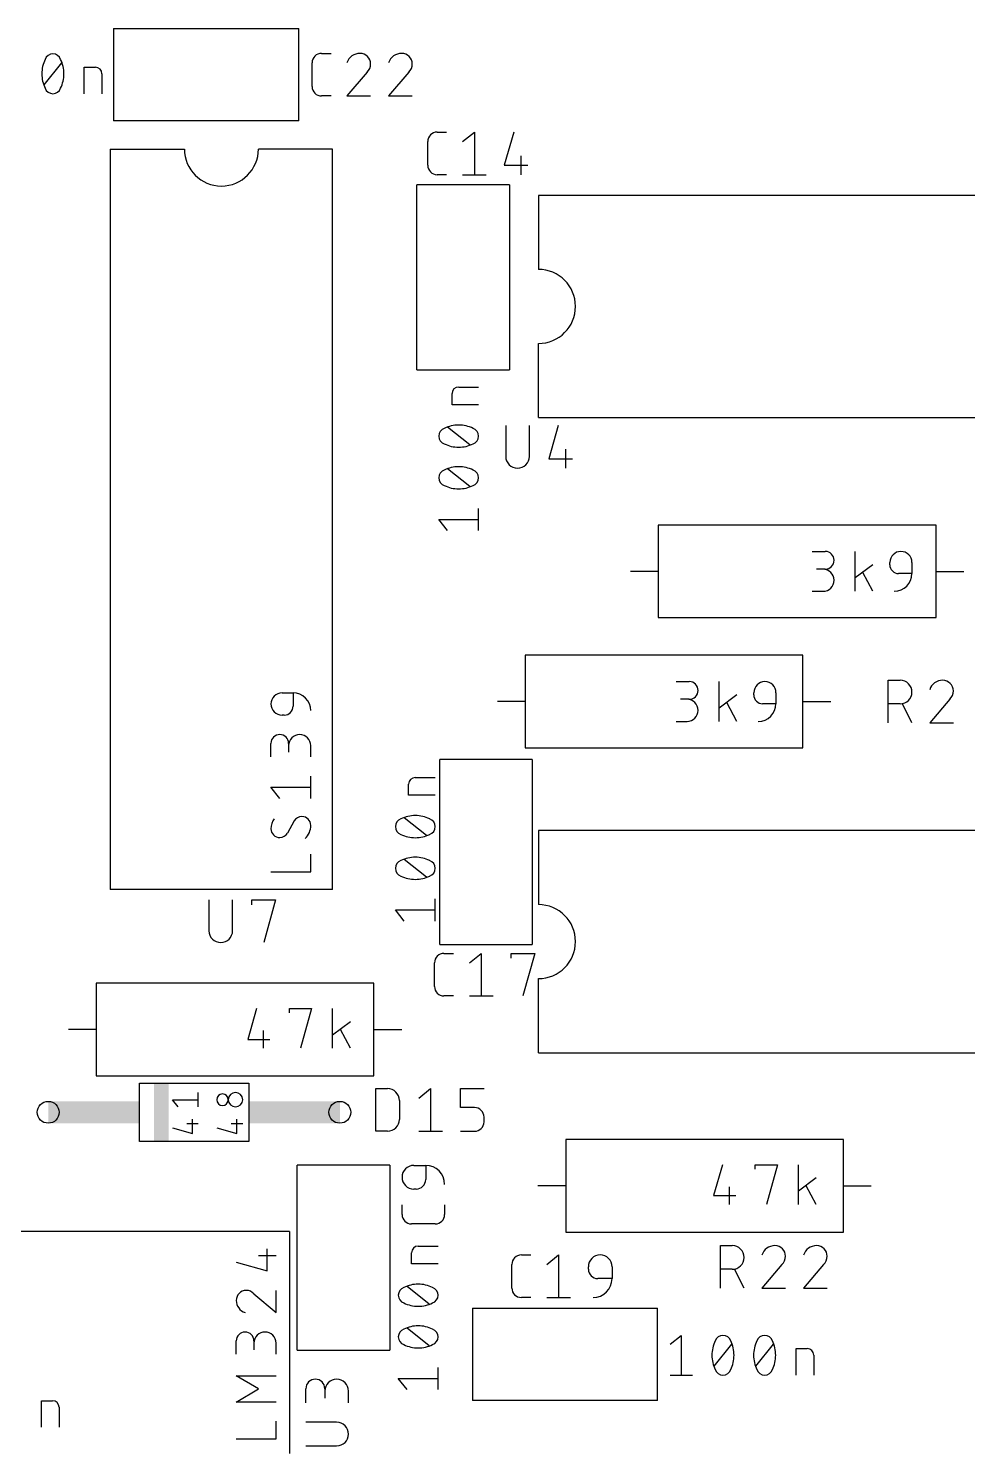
# Model space of a CAD drawing. Extents: x -7 to 100, y -12 to 128.
# Drawn here: x 58.12 to 83.89, y 20.33 to 59.27 of the extents above; entities that cross this region are included whole.
import ezdxf

# ---------------------------------------------------------------- set-up
doc = ezdxf.new("R2010")
doc.units = 0
for name, color, linetype in [('21', 253, 'CONTINUOUS'), ('25', 253, 'CONTINUOUS'), ('51', 253, 'CONTINUOUS')]:
    doc.layers.add(name, color=color, linetype=linetype)

# ---------------------------------------------------------------- blocks, each defined once
blk = doc.blocks.new('RECT')
blk.add_solid([(-0.5, -0.5), (0.5, -0.5), (-0.5, 0.5), (0.5, 0.5)])

msp = doc.modelspace()

# ---------------------------------------------------------------- linework, layer by layer
at = {"layer": '21'}
for p, q in [((60.46, 59.27), (65.54, 59.27)), ((60.46, 59.27), (60.46, 56.73)), ((65.54, 56.73), (65.54, 59.27)), ((58.5537, 57.7197), (59.0391, 58.3265)), ((59.6586, 57.477), (59.6586, 58.2052)), ((59.6586, 58.2052), (59.962, 58.2052)), ((60.144, 58.0231), (60.144, 57.477)), ((65.54, 56.73), (60.46, 56.73)), ((60.372, 55.96), (60.372, 35.64)), ((60.372, 55.96), (62.404, 55.96)), ((66.468, 55.96), (64.436, 55.96)), ((66.468, 35.64), (66.468, 55.96)), ((68.78, 49.9), (68.78, 54.98)), ((71.32, 54.98), (68.78, 54.98)), ((71.32, 54.98), (71.32, 49.9)), ((91.422, 54.688), (72.118, 54.688)), ((72.118, 54.688), (72.118, 52.656)), ((72.118, 48.592), (72.118, 50.624)), ((68.78, 49.9), (71.32, 49.9)), ((69.7473, 48.943), (69.7473, 49.2464)), ((69.9294, 49.4284), (70.4755, 49.4284)), ((70.4755, 48.943), (69.7473, 48.943)), ((70.2328, 47.8381), (69.626, 48.3235)), ((72.118, 48.592), (91.422, 48.592)), ((70.2328, 46.6951), (69.626, 47.1805)), ((70.4755, 45.4914), (70.4755, 46.0982)), ((69.626, 45.4914), (69.3833, 45.7948)), ((69.3833, 45.7948), (70.4755, 45.7948)), ((83.0263, 45.6406), (75.4063, 45.6406)), ((75.4063, 45.6406), (75.4063, 43.1006)), ((83.0263, 43.1006), (83.0263, 45.6406)), ((79.6227, 44.9167), (79.9867, 44.9167)), ((80.8069, 43.8245), (80.8069, 44.9167)), ((79.9867, 44.4313), (79.744, 44.4313)), ((81.2923, 44.5527), (80.8069, 44.1886)), ((81.7562, 44.5527), (81.7562, 44.6133)), ((82.363, 44.6133), (82.363, 44.3099)), ((75.4063, 44.3706), (74.6442, 44.3706)), ((81.2923, 43.8245), (81.0192, 44.3403)), ((82.363, 44.3099), (81.999, 44.3099)), ((83.0263, 44.3706), (83.7883, 44.3706)), ((79.6227, 43.8245), (79.926, 43.8245)), ((75.4063, 43.1006), (83.0263, 43.1006)), ((79.375, 42.0688), (71.755, 42.0688)), ((71.755, 42.0688), (71.755, 39.5288)), ((79.375, 39.5288), (79.375, 42.0688)), ((75.892, 41.3449), (76.2561, 41.3449)), ((77.0762, 40.2527), (77.0762, 41.3449)), ((65.0829, 41.0341), (65.3863, 41.0341)), ((65.3863, 41.0341), (65.3863, 40.6701)), ((77.5617, 40.9808), (77.0762, 40.6167)), ((78.0256, 40.9808), (78.0256, 41.0415)), ((78.6324, 41.0415), (78.6324, 40.7381)), ((71.755, 40.7988), (70.993, 40.7988)), ((76.2561, 40.8594), (76.0134, 40.8594)), ((77.5617, 40.2527), (77.2886, 40.7684)), ((78.6324, 40.7381), (78.2683, 40.7381)), ((79.375, 40.7988), (80.137, 40.7988)), ((65.1436, 40.4273), (65.0829, 40.4273)), ((75.892, 40.2527), (76.1954, 40.2527)), ((64.7795, 39.2843), (64.7795, 39.6484)), ((65.2649, 39.6484), (65.2649, 39.4057)), ((65.8717, 39.2843), (65.8717, 39.5877)), ((71.755, 39.5288), (79.375, 39.5288)), ((69.4079, 34.1317), (69.4079, 39.2117)), ((71.9479, 39.2117), (69.4079, 39.2117)), ((71.9479, 39.2117), (71.9479, 34.1317)), ((65.8717, 38.1413), (65.8717, 38.7481)), ((68.7388, 38.7128), (69.2849, 38.7128)), ((65.0222, 38.1413), (64.7795, 38.4447)), ((64.7795, 38.4447), (65.8717, 38.4447)), ((68.5567, 38.2274), (68.5567, 38.5307)), ((69.2849, 38.2274), (68.5567, 38.2274)), ((65.4166, 37.5219), (65.2346, 37.1881)), ((69.0421, 37.1225), (68.4354, 37.6079)), ((91.422, 37.258), (72.118, 37.258)), ((72.118, 37.258), (72.118, 35.226)), ((65.8717, 36.1252), (65.8717, 36.6106)), ((69.0421, 35.9794), (68.4354, 36.4649)), ((64.7795, 36.1252), (65.8717, 36.1252)), ((66.468, 35.64), (60.372, 35.64)), ((68.4354, 34.7758), (68.1927, 35.0792)), ((68.1927, 35.0792), (69.2849, 35.0792)), ((69.2849, 34.7758), (69.2849, 35.3826)), ((69.4079, 34.1317), (71.9479, 34.1317)), ((72.118, 31.162), (72.118, 33.194)), ((67.6047, 33.0706), (59.9847, 33.0706)), ((59.9847, 33.0706), (59.9847, 30.5306)), ((67.6047, 30.5306), (67.6047, 33.0706)), ((64.3872, 32.3755), (64.1445, 31.526)), ((65.2875, 32.2541), (65.2875, 32.3755)), ((65.2875, 32.3755), (65.8943, 32.3755)), ((65.8943, 32.3755), (65.5909, 31.2833)), ((66.4717, 31.2833), (66.4717, 32.3755)), ((66.9571, 32.0114), (66.4717, 31.6473)), ((59.9847, 31.8006), (59.2227, 31.8006)), ((64.5693, 31.7687), (64.5693, 31.2833)), ((66.9571, 31.2833), (66.6841, 31.799)), ((67.6047, 31.8006), (68.3667, 31.8006)), ((64.1445, 31.526), (64.7513, 31.526)), ((72.118, 31.162), (91.422, 31.162)), ((59.9847, 30.5306), (67.6047, 30.5306)), ((61.169, 28.7272), (61.169, 30.3272)), ((61.169, 30.3272), (64.169, 30.3272)), ((62.7856, 29.6748), (62.7856, 30.0699)), ((64.169, 30.3272), (64.169, 28.7272)), ((62.2325, 29.6748), (62.0744, 29.8724)), ((62.0744, 29.8724), (62.7856, 29.8724)), ((62.4695, 29.2199), (62.7856, 29.2199)), ((62.6276, 28.9433), (62.6276, 29.3384)), ((63.6887, 29.2199), (64.0048, 29.2199)), ((63.8468, 28.9433), (63.8468, 29.3384)), ((62.0744, 29.1013), (62.6276, 28.9433)), ((63.2936, 29.1013), (63.8468, 28.9433)), ((64.169, 28.7272), (61.169, 28.7272)), ((80.4862, 28.7756), (72.8663, 28.7756)), ((72.8663, 28.7756), (72.8663, 26.2356)), ((80.4862, 26.2356), (80.4862, 28.7756)), ((65.501, 22.9978), (65.501, 28.0778)), ((68.041, 28.0778), (65.501, 28.0778)), ((68.041, 28.0778), (68.041, 22.9978)), ((77.1666, 28.0892), (76.9239, 27.2397)), ((78.0669, 27.9679), (78.0669, 28.0892)), ((78.0669, 28.0892), (78.6737, 28.0892)), ((78.6737, 28.0892), (78.3703, 26.997)), ((79.2511, 26.997), (79.2511, 28.0892)), ((79.7365, 27.7252), (79.2511, 27.3611)), ((72.8663, 27.5056), (72.1043, 27.5056)), ((77.3486, 27.4824), (77.3486, 26.997)), ((79.7365, 26.997), (79.4635, 27.5128)), ((80.4862, 27.5056), (81.2482, 27.5056)), ((76.9239, 27.2397), (77.5307, 27.2397)), ((65.292, 26.258), (45.988, 26.258)), ((65.292, 26.258), (65.292, 20.162)), ((72.8663, 26.2356), (80.4862, 26.2356)), ((64.6765, 25.1746), (64.6765, 25.7814)), ((68.8181, 25.854), (69.3642, 25.854)), ((63.827, 25.4174), (64.6765, 25.1746)), ((64.4338, 25.5994), (64.9192, 25.5994)), ((68.6361, 25.3686), (68.6361, 25.672)), ((69.3642, 25.3686), (68.6361, 25.3686)), ((64.3124, 24.5474), (64.9192, 24.0316)), ((64.9192, 24.0316), (64.9192, 24.6384)), ((69.1215, 24.2637), (68.5147, 24.7491)), ((70.306, 24.1551), (75.386, 24.1551)), ((70.306, 24.1551), (70.306, 21.6151)), ((75.386, 21.6151), (75.386, 24.1551)), ((69.1215, 23.1207), (68.5147, 23.6061)), ((75.7333, 23.1634), (76.0367, 23.4061)), ((76.0367, 23.4061), (76.0367, 22.3139)), ((63.827, 22.8886), (63.827, 23.2527)), ((64.3124, 23.2527), (64.3124, 23.01)), ((64.9192, 22.8886), (64.9192, 23.192)), ((65.501, 22.9978), (68.041, 22.9978)), ((76.937, 22.5566), (77.4224, 23.1634)), ((78.08, 22.5566), (78.5654, 23.1634)), ((79.1848, 22.3139), (79.1848, 23.042)), ((79.1848, 23.042), (79.4882, 23.042)), ((79.6703, 22.86), (79.6703, 22.3139)), ((64.4338, 21.9347), (63.827, 22.2988)), ((63.827, 22.2988), (64.9192, 22.2988)), ((68.5147, 21.917), (68.272, 22.2204)), ((68.272, 22.2204), (69.3642, 22.2204)), ((69.3642, 21.917), (69.3642, 22.5238)), ((75.7333, 22.3139), (76.3401, 22.3139)), ((63.827, 21.5707), (64.4338, 21.9347)), ((58.4821, 20.8851), (58.4821, 21.6133)), ((58.4821, 21.6133), (58.7855, 21.6133)), ((58.9675, 21.4313), (58.9675, 20.8851)), ((64.9192, 21.5707), (63.827, 21.5707)), ((75.386, 21.6151), (70.306, 21.6151)), ((64.9192, 20.5677), (64.9192, 21.0531)), ((63.827, 20.5677), (64.9192, 20.5677))]:
    msp.add_line(p, q, dxfattribs=at)
for centre, radius, start, end in [((59.3931, 58.0231), 0.9, 154.0108, 180.0001), ((58.7964, 58.3447), 0.2245, 90, 161.0755), ((58.7964, 58.3447), 0.2245, 18.9237, 90), ((58.1998, 58.0231), 0.9, 359.9999, 25.9892), ((59.962, 58.0231), 0.182, 0.001, 90), ((59.3931, 58.0231), 0.9001, 180, 205.9889), ((58.1997, 58.0231), 0.9001, 334.0111, 360), ((58.7964, 57.7015), 0.2245, 198.925, 269.9998), ((58.7964, 57.7015), 0.2245, 269.9998, 341.0754), ((63.42, 55.96), 1.016, 180, 0), ((72.118, 51.64), 1.016, 270, 90), ((69.9294, 49.2464), 0.182, 90.001, 180), ((69.6078, 48.0808), 0.2245, 108.9229, 180), ((69.9294, 47.4841), 0.9001, 90.0001, 115.989), ((69.9294, 47.4841), 0.9001, 64.0111, 90), ((70.251, 48.0808), 0.2245, 359.9998, 71.0754), ((69.6078, 48.0808), 0.2245, 180, 251.0763), ((70.251, 48.0808), 0.2245, 288.925, 359.9998), ((69.9294, 48.6775), 0.9001, 244.011, 269.9999), ((69.9294, 48.6775), 0.9001, 270, 295.9889), ((69.6078, 46.9378), 0.2245, 108.9229, 180), ((69.9294, 46.3411), 0.9001, 90.0001, 115.989), ((69.9294, 46.3411), 0.9001, 64.0111, 90), ((70.251, 46.9378), 0.2245, 359.9998, 71.0754), ((69.6078, 46.9378), 0.2245, 180, 251.0763), ((70.251, 46.9378), 0.2245, 288.925, 359.9998), ((69.9294, 47.5345), 0.9001, 244.011, 269.9999), ((69.9294, 47.5345), 0.9001, 270, 295.9889), ((79.9867, 44.674), 0.2427, 270, 90), ((82.0596, 44.6133), 0.3034, 0, 180), ((79.926, 44.1279), 0.3034, 270, 90), ((81.999, 44.5527), 0.2427, 180, 270), ((81.8776, 44.3099), 0.4854, 270.0004, 360), ((76.2561, 41.1021), 0.2427, 270, 90), ((78.329, 41.0415), 0.3034, 0, 180), ((65.0829, 40.7307), 0.3034, 90, 270), ((65.3863, 40.5487), 0.4854, 0, 90), ((78.2683, 40.9808), 0.2427, 180, 270), ((65.1436, 40.6701), 0.2427, 270.0007, 360), ((76.1954, 40.556), 0.3034, 270, 90), ((78.147, 40.7381), 0.4854, 270.0004, 360), ((65.0222, 39.6484), 0.2427, 0, 180), ((65.5683, 39.5877), 0.3034, 0, 180), ((68.7388, 38.5307), 0.182, 90.001, 180), ((65.2346, 37.3095), 0.4551, 143.1293, 180), ((65.629, 37.3967), 0.2465, 90, 149.4881), ((65.629, 37.4005), 0.2427, 0, 90), ((65.359, 37.4005), 0.5127, 314.7605, 359.9998), ((68.4172, 37.3652), 0.2245, 108.9229, 180), ((68.7388, 36.7685), 0.9001, 90.0001, 115.989), ((68.7388, 36.7685), 0.9001, 64.0111, 90), ((69.0603, 37.3652), 0.2245, 359.9998, 71.0754), ((65.0222, 37.3095), 0.2427, 180, 270), ((65.0222, 37.3133), 0.2465, 269.9998, 329.4903), ((68.4172, 37.3652), 0.2245, 180, 251.0763), ((68.7388, 37.9618), 0.9001, 244.011, 269.9999), ((68.7388, 37.9618), 0.9001, 270, 295.9889), ((69.0603, 37.3652), 0.2245, 288.925, 359.9998), ((68.4172, 36.2222), 0.2245, 108.9229, 180), ((68.4172, 36.2222), 0.2245, 180, 251.0763), ((68.7388, 35.6255), 0.9001, 90.0001, 115.989), ((68.7388, 35.6255), 0.9001, 64.0111, 90), ((69.0603, 36.2222), 0.2245, 359.9998, 71.0754), ((69.0603, 36.2222), 0.2245, 288.925, 359.9998), ((68.7388, 36.8188), 0.9001, 244.011, 269.9999), ((68.7388, 36.8188), 0.9001, 270, 295.9889), ((72.118, 34.21), 1.016, 270, 90), ((63.4517, 29.8724), 0.158, 90, 270), ((63.4517, 29.8724), 0.158, 270, 90), ((63.8073, 29.8724), 0.1976, 90, 270), ((63.8073, 29.8724), 0.1976, 270, 90), ((68.8181, 25.672), 0.182, 90.001, 180), ((64.1001, 24.3654), 0.2731, 90, 180), ((64.1001, 24.3451), 0.2933, 43.604, 89.9998), ((68.4965, 24.5064), 0.2245, 108.9229, 180), ((68.8181, 23.9097), 0.9001, 90.0001, 115.989), ((68.8181, 23.9097), 0.9001, 64.0111, 90), ((69.1397, 24.5064), 0.2245, 359.9998, 71.0754), ((64.1778, 24.3654), 0.3508, 179.9999, 252.0556), ((68.4965, 24.5064), 0.2245, 180, 251.0763), ((68.8181, 25.1031), 0.9001, 244.011, 269.9999), ((68.8181, 25.1031), 0.9001, 270, 295.9889), ((69.1397, 24.5064), 0.2245, 288.925, 359.9998), ((64.0697, 23.2527), 0.2427, 0, 180), ((64.6158, 23.192), 0.3034, 0, 180), ((68.4965, 23.3634), 0.2245, 108.9229, 180), ((68.8181, 22.7667), 0.9001, 90.0001, 115.989), ((68.8181, 22.7667), 0.9001, 64.0111, 90), ((69.1397, 23.3634), 0.2245, 359.9998, 71.0754), ((77.1797, 23.1816), 0.2245, 90, 161.0755), ((77.1797, 23.1816), 0.2245, 18.9237, 90), ((78.3227, 23.1816), 0.2245, 90, 161.0755), ((78.3227, 23.1816), 0.2245, 18.9237, 90), ((68.4965, 23.3634), 0.2245, 180, 251.0763), ((68.8181, 23.9601), 0.9001, 244.011, 269.9999), ((68.8181, 23.9601), 0.9001, 270, 295.9889), ((69.1397, 23.3634), 0.2245, 288.925, 359.9998), ((77.7763, 22.86), 0.9, 154.0108, 180.0001), ((76.583, 22.86), 0.9, 359.9999, 25.9892), ((78.9193, 22.86), 0.9, 154.0108, 180.0001), ((77.726, 22.86), 0.9, 359.9999, 25.9892), ((79.4882, 22.86), 0.182, 0.001, 90), ((77.7763, 22.86), 0.9001, 180, 205.9889), ((76.583, 22.86), 0.9001, 334.0111, 360), ((78.9193, 22.86), 0.9001, 180, 205.9889), ((77.726, 22.86), 0.9001, 334.0111, 360), ((77.1797, 22.5384), 0.2245, 198.925, 269.9998), ((77.1797, 22.5384), 0.2245, 269.9998, 341.0754), ((78.3227, 22.5384), 0.2245, 198.925, 269.9998), ((78.3227, 22.5384), 0.2245, 269.9998, 341.0754), ((58.7855, 21.4312), 0.182, 0.001, 90)]:
    msp.add_arc(centre, radius, start, end, dxfattribs=at)
at = {"layer": '25'}
for p, q in [((66.1679, 58.5842), (66.4276, 58.5842)), ((65.9083, 57.6754), (65.9083, 58.3246)), ((67.4159, 58.0649), (66.8641, 57.4158)), ((68.5589, 58.0649), (68.0071, 57.4158)), ((66.4276, 57.4158), (66.1679, 57.4158)), ((66.8641, 57.4158), (67.5132, 57.4158)), ((68.0071, 57.4158), (68.6562, 57.4158)), ((69.0802, 55.5142), (69.0802, 56.1633)), ((69.3398, 56.423), (69.5995, 56.423)), ((70.036, 56.1633), (70.3605, 56.423)), ((70.3605, 56.423), (70.3605, 55.2546)), ((71.4386, 56.423), (71.179, 55.5142)), ((71.6334, 55.7738), (71.6334, 55.2546)), ((71.179, 55.5142), (71.8281, 55.5142)), ((69.5995, 55.2546), (69.3398, 55.2546)), ((70.036, 55.2546), (70.6851, 55.2546)), ((71.2196, 48.3699), (71.2196, 47.526)), ((71.8687, 47.526), (71.8687, 48.3699)), ((72.6603, 48.3699), (72.4007, 47.4611)), ((72.8551, 47.7208), (72.8551, 47.2015)), ((72.4007, 47.4611), (73.0498, 47.4611)), ((81.7146, 40.2146), (81.7146, 41.383)), ((81.7146, 41.383), (82.0391, 41.383)), ((82.0391, 40.7338), (81.7146, 40.7338)), ((82.3637, 40.2146), (82.1041, 40.7338)), ((83.402, 40.8637), (82.8502, 40.2146)), ((82.8502, 40.2146), (83.4993, 40.2146)), ((63.0771, 35.353), (63.0771, 34.5092)), ((63.7262, 34.5092), (63.7262, 35.353)), ((64.2582, 35.2232), (64.2582, 35.353)), ((64.2582, 35.353), (64.9073, 35.353)), ((64.9073, 35.353), (64.5828, 34.1846)), ((69.5259, 33.8875), (69.7855, 33.8875)), ((70.222, 33.6279), (70.5466, 33.8875)), ((70.5466, 33.8875), (70.5466, 32.7191)), ((71.365, 33.7577), (71.365, 33.8875)), ((71.365, 33.8875), (72.0141, 33.8875)), ((72.0141, 33.8875), (71.6896, 32.7191)), ((69.2662, 32.9788), (69.2662, 33.6279)), ((69.7855, 32.7191), (69.5259, 32.7191)), ((70.222, 32.7191), (70.8712, 32.7191)), ((67.6521, 29.0071), (67.6521, 30.1755)), ((67.6521, 30.1755), (67.9766, 30.1755)), ((68.8332, 29.9159), (69.1577, 30.1755)), ((69.1577, 30.1755), (69.1577, 29.0071)), ((69.9762, 29.6562), (69.9762, 30.1755)), ((69.9762, 30.1755), (70.6253, 30.1755)), ((68.3012, 29.851), (68.3012, 29.3317)), ((70.3656, 29.6562), (69.9762, 29.6562)), ((70.6253, 29.2668), (70.6253, 29.3966)), ((67.9766, 29.0071), (67.6521, 29.0071)), ((68.8332, 29.0071), (69.4823, 29.0071)), ((69.9762, 29.0071), (70.3656, 29.0071)), ((68.7007, 28.0689), (69.0252, 28.0689)), ((69.0252, 28.0689), (69.0252, 27.6794)), ((68.7656, 27.4198), (68.7007, 27.4198)), ((68.3761, 26.7236), (68.3761, 26.9832)), ((69.5445, 26.9832), (69.5445, 26.7236)), ((69.2849, 26.464), (68.6357, 26.464)), ((77.1108, 24.6989), (77.1108, 25.8673)), ((77.1108, 25.8673), (77.4354, 25.8673)), ((71.3887, 24.7037), (71.3887, 25.3528)), ((71.6483, 25.6124), (71.908, 25.6124)), ((72.3445, 25.3528), (72.669, 25.6124)), ((72.669, 25.6124), (72.669, 24.444)), ((78.7982, 25.348), (78.2465, 24.6989)), ((79.9412, 25.348), (79.3895, 24.6989)), ((73.4875, 25.223), (73.4875, 25.2879)), ((74.1366, 24.9633), (73.7471, 24.9633)), ((74.1366, 25.2879), (74.1366, 24.9633)), ((77.4354, 25.2182), (77.1108, 25.2182)), ((77.7599, 24.6989), (77.5003, 25.2182)), ((78.2465, 24.6989), (78.8956, 24.6989)), ((79.3895, 24.6989), (80.0386, 24.6989)), ((71.908, 24.444), (71.6483, 24.444)), ((72.3445, 24.444), (72.9936, 24.444)), ((65.7376, 21.5532), (65.7376, 21.9427)), ((66.2569, 21.9427), (66.2569, 21.683)), ((66.906, 21.5532), (66.906, 21.8778)), ((66.5815, 21.0212), (65.7376, 21.0212)), ((65.7376, 20.3721), (66.5815, 20.3721))]:
    msp.add_line(p, q, dxfattribs=at)
for centre, radius, start, end in [((66.1679, 58.3246), 0.2596, 90.0007, 180), ((67.2211, 58.2089), 0.3753, 90.0001, 162.0549), ((67.2211, 58.2921), 0.2921, 0, 90), ((68.3641, 58.2089), 0.3753, 90.0001, 162.0549), ((68.3641, 58.2921), 0.2921, 0, 90), ((67.1995, 58.2921), 0.3138, 313.604, 359.9996), ((68.3425, 58.2921), 0.3138, 313.604, 359.9996), ((66.1679, 57.6754), 0.2596, 180, 270), ((69.3398, 56.1633), 0.2596, 90.0007, 180), ((69.3398, 55.5142), 0.2596, 180, 270), ((71.5442, 47.526), 0.3246, 180, 0), ((82.0391, 41.0584), 0.3246, 270, 90), ((83.2072, 41.0077), 0.3753, 90.0001, 162.0549), ((83.2072, 41.0909), 0.2921, 0, 90), ((83.1856, 41.0909), 0.3138, 313.604, 359.9996), ((63.4017, 34.5092), 0.3246, 180, 0), ((69.5259, 33.6279), 0.2596, 90.0007, 180), ((69.5259, 32.9788), 0.2596, 180, 270), ((67.9766, 29.851), 0.3246, 0, 90), ((70.3656, 29.3966), 0.2596, 0, 90), ((67.9766, 29.3317), 0.3246, 269.9994, 0), ((70.3656, 29.2668), 0.2596, 270, 0), ((68.7007, 27.7443), 0.3246, 90, 270), ((69.0252, 27.5496), 0.5193, 0, 90), ((68.7656, 27.6794), 0.2596, 270, 0), ((68.6357, 26.7236), 0.2596, 180.0014, 270), ((69.2849, 26.7236), 0.2596, 270, 0), ((77.4354, 25.5428), 0.3246, 270, 90), ((78.6035, 25.492), 0.3753, 90.0001, 162.0549), ((78.6035, 25.5752), 0.2921, 0, 90), ((79.7465, 25.492), 0.3753, 90.0001, 162.0549), ((79.7465, 25.5752), 0.2921, 0, 90), ((71.6483, 25.3528), 0.2596, 90.0007, 180), ((73.812, 25.2879), 0.3246, 0, 180), ((78.5818, 25.5752), 0.3138, 313.604, 359.9996), ((79.7248, 25.5752), 0.3138, 313.604, 359.9996), ((73.7471, 25.223), 0.2596, 180, 270), ((73.6173, 24.9633), 0.5193, 270, 0), ((71.6483, 24.7037), 0.2596, 180, 270), ((65.9973, 21.9427), 0.2596, 0, 180), ((66.5815, 21.8778), 0.3246, 0, 180), ((66.5815, 20.6967), 0.3246, 270, 90)]:
    msp.add_arc(centre, radius, start, end, dxfattribs=at)
at = {"layer": '51'}
for centre in [(58.669, 29.5272), (66.669, 29.5272)]:
    msp.add_circle(centre, 0.3, dxfattribs=at)

# ---------------------------------------------------------------- block references
at = {"layer": '21', "rotation": 180}
for p, xscale, yscale in [((61.769, 29.5272), 0.4, 1.6), ((60.269, 29.5272), 1.8, 0.6), ((65.069, 29.5272), 1.8, 0.6)]:
    msp.add_blockref('RECT', p, dxfattribs=dict(at, xscale=xscale, yscale=yscale))
at = {"layer": '51', "xscale": 0.7, "yscale": 0.6, "rotation": 180}
for p in [(59.019, 29.5272), (66.319, 29.5272)]:
    msp.add_blockref('RECT', p, dxfattribs=at)

doc.saveas('drawing.dxf')
